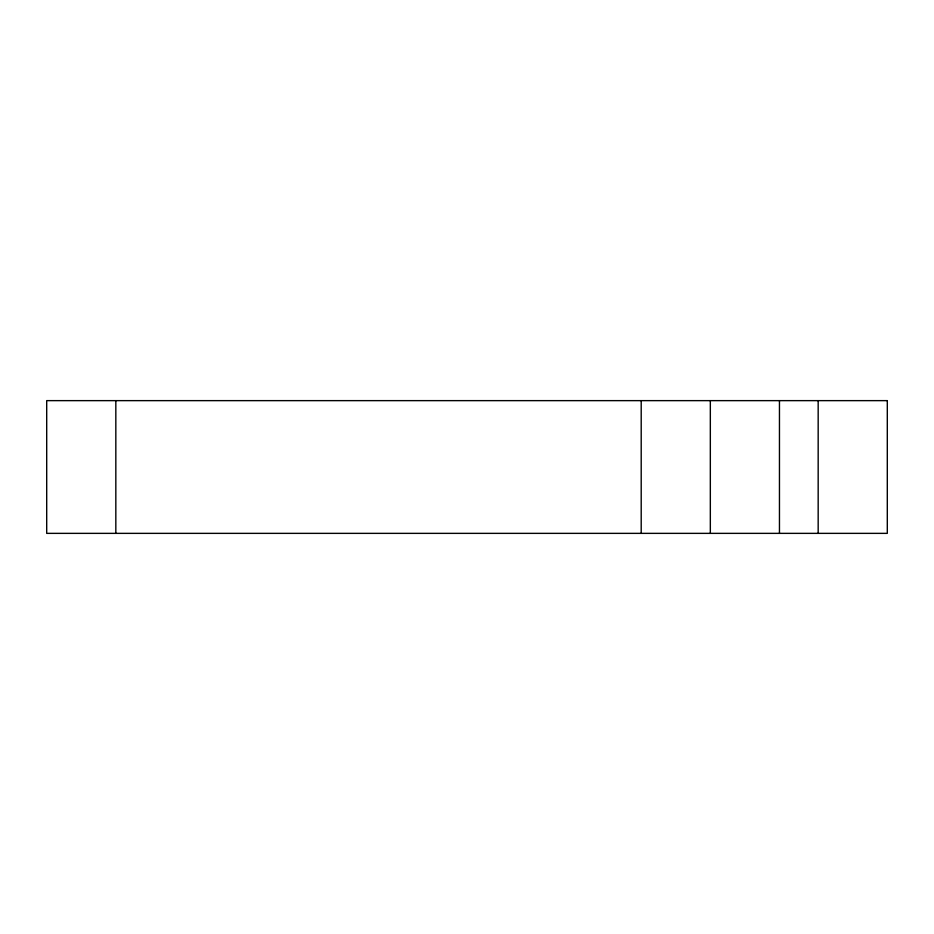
<?xml version="1.0" encoding="UTF-8"?>
<svg xmlns="http://www.w3.org/2000/svg" width="934" height="934" viewBox="0 0 934 934"><rect width="100%" height="100%" fill="white"/><g stroke="black" fill="none" stroke-linecap="round" stroke-linejoin="round"><path stroke-width="1.4" d="M818.172 400.639L818.172 533.361M779.458 400.639L779.458 533.361M710.33 400.639L710.33 533.361M641.203 400.639L641.203 533.361M115.828 400.639L115.828 533.361M887.3 400.639L46.7 400.639L46.7 533.361L887.3 533.361L887.3 400.639"/></g></svg>
